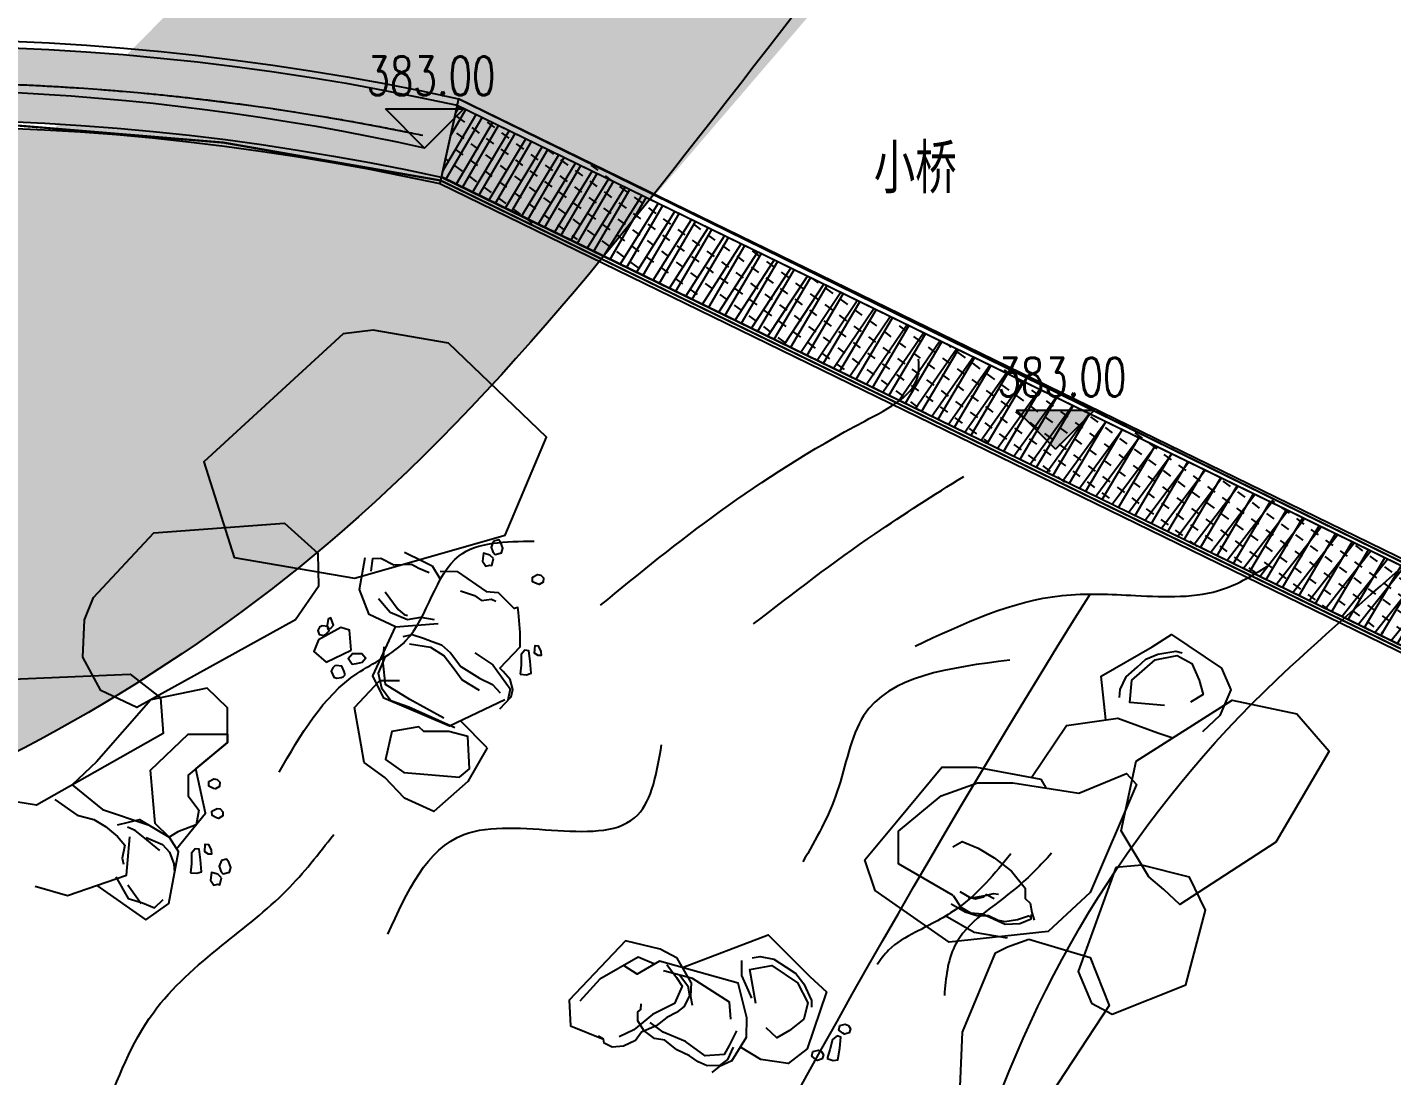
# Model space of a CAD drawing. Header units: millimetres. Extents: x -2430464 to 225692, y -180 to 1805330.
# Drawn here: x 554 to 31981, y 1281377 to 1305526 of the extents above; entities that cross this region are included whole.
import ezdxf

# ---------------------------------------------------------------- set-up
doc = ezdxf.new("R2010")
doc.units = ezdxf.units.MM
doc.header["$LTSCALE"] = 1000
doc.linetypes.add('CENTERX2', pattern=[4, 2.5, -0.5, 0.5, -0.5])
doc.layers.get('0').update_dxf_attribs({"linetype": 'CONTINUOUS'})
doc.layers.get('DEFPOINTS').update_dxf_attribs({"linetype": 'CONTINUOUS'})
for name, color, linetype in [('0-ROAD-中心线', 1, 'CENTERX2'), ('03LS-上木标注', 50, 'CONTINUOUS'), ('04-细线16水体', 154, 'CONTINUOUS'), ('DIM_ELEV', 3, 'CONTINUOUS'), ('LP-001-道路边线', 4, 'CONTINUOUS'), ('LP-002-文字说明', 254, 'CONTINUOUS'), ('LP-003设计水位线', 172, 'CONTINUOUS'), ('LP-006铺装分隔线', 35, 'CONTINUOUS'), ('LP-008景观石', 37, 'CONTINUOUS'), ('LP-014绿化填充', 88, 'CONTINUOUS'), ('LP-10铺装填充', 251, 'CONTINUOUS'), ('LP-E-水景边线', 152, 'CONTINUOUS'), ('PUB_TEXT', 7, 'CONTINUOUS'), ('ROAD', 2, 'CONTINUOUS')]:
    doc.layers.add(name, color=color, linetype=linetype)
doc.styles.add('_TCH_DIM', font='SIMPLEX.shx', dxfattribs={"width": 0.7, "bigfont": 'GBCBIG.shx'})
doc.styles.get("Standard").update_dxf_attribs({"font": 'tssdeng.shx', "width": 0.7, "bigfont": 'hztxt.shx'})
doc.styles.add('STYLE1', font='', dxfattribs={"width": 0.7})
doc.styles.add('TG_LINETYPE', font='SIMPLEX', dxfattribs={"width": 0.8, "height": 3, "bigfont": 'HZTXT'})
doc.styles.get('STYLE1').set_extended_font_data('SimSun')
doc.linetypes.add('TG_TYLG', pattern='A,2,-1.3,["TYLG",TG_LINETYPE,S=0.1,R=0,X=-1.2,Y=-0.15],0', length=3.3)
doc.dimstyles.get("Standard").update_dxf_attribs({"dimscale": 100, "dimtxt": 3.5, "dimasz": 1, "dimexe": 2.5, "dimexo": 3, "dimgap": 1.5, "dimtad": 1, "dimdec": 0, "dimzin": 0, "dimdsep": 46, "dimtxsty": 'Standard', "dimblk": 'ARCHTICK', "dimcen": 0.09, "dimadec": 0, "dimazin": 0, "dimtfac": 1, "dimtdec": 0, "dimtix": 1, "dimtmove": 2, "dimatfit": 3, "dimldrblk": 'ARCHTICK', "dimfxl": 0, "dimtolj": 1, "dimtzin": 0, "dimarcsym": 0})

# ---------------------------------------------------------------- blocks, each defined once
blk = doc.blocks.new('_ARCHTICK')
at = {"color": 0, "linetype": 'ByBlock', "const_width": 0.4}
blk.add_lwpolyline([(-0.5, -0.5), (0.5, 0.5)], dxfattribs=at)
blk = doc.blocks.new('*D376')
at = {"layer": '03LS-上木标注', "color": 0, "lineweight": -2, "transparency": 16777216}
for p, q in [((18930.66200637701, 1171338.470385754), (117465.1400003501, 1558616.669797622)), ((117403.4968705392, 1558374.3887118), (128068.9865864022, 1555660.78783445)), ((29596.15172224003, 1168624.869508404), (128130.6297162131, 1555903.068920272))]:
    blk.add_line(p, q, dxfattribs=at)
at = {"layer": 'DEFPOINTS', "color": 0, "transparency": 16777216}
for p in [(128068.9865864022, 1555660.78783445), (18856.69025060389, 1171047.733082768, -399665.2262947477), (29522.17996646691, 1168334.132205417, -399665.2262947477)]:
    blk.add_point(p, dxfattribs=at)
at = {"layer": '03LS-上木标注', "color": 0, "lineweight": -2, "transparency": 16777216, "xscale": 100, "yscale": 100, "zscale": 100}
for p, rotation in [((117403.4968705392, 1558374.3887118), 165.7252162124529), ((128068.9865864022, 1555660.78783445), 345.7252162124529)]:
    blk.add_blockref('_ARCHTICK', p, dxfattribs=dict(at, rotation=rotation))
at = {"layer": '03LS-上木标注', "color": 0, "transparency": 16777216, "insert": (122816.3777972249, 1557332.553684694), "char_height": 350, "attachment_point": 5, "rotation": 345.7252162124529}
blk.add_mtext('\\A1;11005', dxfattribs=at)

msp = doc.modelspace()

# ---------------------------------------------------------------- hatches: boundary and pattern name
at = {"layer": 'DIM_ELEV'}
for points in [[(9706.223992556334, 1302744.614153786), (8806.223992556334, 1303644.614153786), (10606.22399255633, 1303644.614153786)], [(24237.22820422053, 1295807.67509119), (23337.22820422053, 1296707.67509119), (25137.22820422053, 1296707.67509119)]]:
    msp.add_hatch(color=256, dxfattribs=at).paths.add_polyline_path(points)
at = {"layer": 'LP-014绿化填充'}
h = msp.add_hatch(dxfattribs=at)
h.set_pattern_fill('CROSS', color=256, scale=300)
h.set_pattern_definition([(0, (-431392709.98357, -3169114513.621448), (476.25, 476.25), [238.125, -714.375]), (90, (-431392590.92107, -3169114632.683948), (-476.25, 476.25), [238.125, -714.375])])
edge = h.paths.add_edge_path()
edge.add_spline(control_points=[(-67588.00013777614, 1273228.767648621), (-64603.12937483191, 1268621.899836941), (-49412.06708493829, 1274838.265782757), (-41399.5019249022, 1276875.13965313), (-35187.75771948695, 1286634.377239151), (-24953.17247691751, 1286129.045839233), (-11303.9849768579, 1283128.404089851), (12381.140483886, 1292578.367556019), (25406.25852158666, 1322288.469054623), (60932.64478132129, 1324386.339863701), (64029.42719909549, 1352872.345312519), (88946.0480826199, 1359857.920356197), (106077.1548068821, 1377566.763267441), (116588.200994283, 1397706.698831482), (119357.415586561, 1412100.85415308), (118050.1938748658, 1418997.159043713), (117622.4396097362, 1421253.795239372)], knot_values=[0, 0, 0, 0, 1461.608760629228, 12567.25349089102, 24162.44586460281, 31944.65828745835, 40981.23680247532, 67066.73875934456, 99297.32680081317, 131462.0272839771, 151854.1354866179, 170324.0419808526, 202082.8766939532, 223870.9511597634, 237975.683084435, 244835.9247705665, 244835.9247705665, 244835.9247705665, 244835.9247705665], degree=3, periodic=0)
edge.add_arc((-2107.991869002581, 1246723.481314583), 56526.2807689651, 73.1341209586279, 78.19365156510638)
edge.add_arc((-2104.784615188837, 1246598.822995109), 56647.6529312183, 78.222624362827, 134.0927475518611)
edge.add_line((-41521.46161207557, 1287283.981924934), (-67588.00013765693, 1273228.767648621))
edge.add_spline(control_points=[(-67588.00013777614, 1273228.767648621), (-64603.12937483191, 1268621.899836941), (-49412.06708493829, 1274838.265782757), (-41399.5019249022, 1276875.13965313), (-35187.75771948695, 1286634.377239151), (-24953.17247691751, 1286129.045839233), (-11303.9849768579, 1283128.404089851), (12381.140483886, 1292578.367556019), (25406.25852158666, 1322288.469054623), (60932.64478132129, 1324386.339863701), (64029.42719909549, 1352872.345312519), (88946.0480826199, 1359857.920356197), (106077.1548068821, 1377566.763267441), (116588.200994283, 1397706.698831482), (119357.415586561, 1412100.85415308), (118050.1938748658, 1418997.159043713), (117622.4396097362, 1421253.795239372)], knot_values=[0, 0, 0, 0, 1461.608760629228, 12567.25349089102, 24162.44586460281, 31944.65828745835, 40981.23680247532, 67066.73875934456, 99297.32680081317, 131462.0272839771, 151854.1354866179, 170324.0419808526, 202082.8766939532, 223870.9511597634, 237975.683084435, 244835.9247705665, 244835.9247705665, 244835.9247705665, 244835.9247705665], degree=3, periodic=0)
edge.add_line((-16944.12864783406, 1284826.32528202), (-17681.61224636436, 1286422.805196209))
edge.add_line((-17681.61224636436, 1286422.805196209), (-16498.10442993045, 1288043.243127747))
edge.add_line((-16498.10442993045, 1288043.243127747), (-14613.24360921979, 1288700.179284496))
edge.add_line((-14613.24360921979, 1288700.179284496), (-10843.5100248754, 1289050.540646477))
edge.add_line((-10843.5100248754, 1289050.540646477), (-10000.35846850276, 1288243.224062366))
edge.add_line((-10000.35846850276, 1288243.224062366), (-9233.139260083437, 1288463.126655025))
edge.add_line((-9233.139260083437, 1288463.126655025), (-6907.41463509202, 1288474.150138779))
edge.add_line((-6907.41463509202, 1288474.150138779), (-6308.853825062513, 1287831.662386341))
edge.add_line((-6308.853825062513, 1287831.662386341), (-6154.098822444677, 1287941.210475845))
edge.add_line((-6154.098822444677, 1287941.210475845), (-4554.126902848482, 1288784.280127926))
edge.add_line((-4554.126902848482, 1288784.280127926), (-2954.172472566366, 1289947.134272022))
edge.add_line((-2954.172472566366, 1289947.134272022), (-2908.178709775209, 1289912.662208004))
edge.add_line((-2908.178709775209, 1289912.662208004), (-2565.34503147006, 1290337.970982475))
edge.add_line((-2565.34503147006, 1290337.970982475), (-1391.726811021566, 1290686.663266106))
edge.add_line((-1391.726811021566, 1290686.663266106), (-154.657478004694, 1290496.470369263))
edge.add_line((-154.657478004694, 1290496.470369263), (2067.495276719332, 1290588.042161865))
edge.add_line((2067.495276719332, 1290588.042161865), (1836.596392005682, 1291016.587275429))
edge.add_line((1836.596392005682, 1291016.587275429), (1875.912296384573, 1291881.075118465))
edge.add_line((1875.912296384573, 1291881.075118465), (2080.659312337637, 1292389.707403107))
edge.add_line((2080.659312337637, 1292389.707403107), (3468.381314247847, 1293885.120544834))
edge.add_line((3468.381314247847, 1293885.120544834), (5099.823255568743, 1294002.333547993))
edge.add_line((5099.823255568743, 1294002.333547993), (4623.05184468627, 1295520.698842449))
edge.add_line((4623.05184468627, 1295520.698842449), (7831.043782800436, 1298466.001607819))
edge.add_line((7831.043782800436, 1298466.001607819), (8524.657851308584, 1298552.629644318))
edge.add_line((8524.657851308584, 1298552.629644318), (10258.70496538281, 1298249.436105175))
edge.add_line((10258.70496538281, 1298249.436105175), (11257.76341721416, 1297289.643696709))
at = {"layer": 'LP-10铺装填充'}
h = msp.add_hatch(dxfattribs=at)
h.set_pattern_fill('-600X200', color=256, scale=2500, pattern_type=2)
h.set_pattern_definition([(210.7031794559915, (94644.19562783837, 1222099.198271198), (1276.47658006669, -2149.559848094778), [208.333325, -208.33325]), (210.7031794559915, (94982.88518837094, 1221936.876329346), (1276.47658006669, -2149.559848094778), [208.333325, -208.33325]), (210.7031794559915, (94963.31476709247, 1221561.808305187), (1276.47658006669, -2149.559848094778), [208.333325, -208.33325]), (210.7031794559915, (95302.00432756543, 1221399.486363335), (1276.47658006669, -2149.559848094778), [208.333325, -208.33325]), (210.7031794559915, (95282.43390628695, 1221024.418339176), (1276.47658006669, -2149.559848094778), [208.333325, -208.33325]), (210.7031794559915, (95621.12347653508, 1220862.096420212), (1276.47658006669, -2149.559848094778), [208.333325, -208.33325]), (210.7031794559915, (95601.553055197, 1220487.028396053), (1276.47658006669, -2149.559848094778), [208.333325, -208.33325]), (210.7031794559915, (95940.24261572957, 1220324.706454201), (1276.47658006669, -2149.559848094778), [208.333325, -208.33325]), (120.7031794559915, (95940.24261572957, 1220324.706454201), (-358.2599818476626, -212.7461009327034), []), (120.7031794559915, (95761.11263152957, 1220218.333396835), (-358.2599818476626, -212.7461009327034), [])])
edge = h.paths.add_edge_path()
edge.add_line((10124.38084849715, 1302059.6942486), (10439.39835968614, 1303735.349858684))
edge.add_arc((24925.60262027383, 1215967.217773361), 99324.57716753814, 131.3142506660975, 133.1419088232065, ccw=False)
edge.add_arc((-2107.991865664721, 1246723.48130743), 58376.28077553461, 77.588000340365, 131.3142506648132, ccw=False)
edge.add_arc((-2115.595168381929, 1246671.745417995), 56724.26190255526, 77.53869250456184, 134.0951235464403)
edge.add_line((-41587.2677821815, 1287410.289199753), (-55930.97299298644, 1279675.757178707))
edge.add_line((-55930.9729937017, 1279675.757178707), (-61534.53731992841, 1276349.711302204))
edge.add_line((-61534.53731992841, 1276349.711302204), (-65409.76010742784, 1274592.853767795))
edge.add_line((-65409.76010742784, 1274592.853767795), (-68275.91543206573, 1273027.827123566))
edge.add_line((-68275.91543206573, 1273027.827123566), (-110198.3502514064, 1250675.274704857))
edge.add_line((-110198.3502514064, 1250675.274704857), (-110198.3502505124, 1250675.274706287))
edge.add_line((-110198.3502505124, 1250675.274706287), (-111367.0151074827, 1251978.706924362))
edge.add_line((-111367.0151074827, 1251978.706924362), (-111367.0151083767, 1251978.706922932))
edge.add_line((-111367.0151083767, 1251978.706922932), (-43025.3047939837, 1288417.708348198))
h = msp.add_hatch(dxfattribs=at)
h.set_pattern_fill('-600X200', color=256, scale=2500, pattern_type=2)
h.set_pattern_definition([(143.48978947, (-431392709.98357, -3168734513.621448), (-1487.415076299764, -2009.377115127015), [208.333325, -208.33325]), (143.48978947, (-431392728.4623699, -3168734888.744848), (-1487.415076299764, -2009.377115127015), [208.333325, -208.33325]), (143.48978947, (-431393081.837345, -3168735015.965723), (-1487.415076299764, -2009.377115127015), [208.333325, -208.33325]), (143.48978947, (-431393100.3161449, -3168735391.089123), (-1487.415076299764, -2009.377115127015), [208.333325, -208.33325]), (143.48978947, (-431393453.6911199, -3168735518.309998), (-1487.415076299764, -2009.377115127015), [208.333325, -208.33325]), (143.48978947, (-431393472.1698949, -3168735893.433398), (-1487.415076299764, -2009.377115127015), [208.333325, -208.33325]), (143.48978947, (-431393825.5448699, -3168736020.654273), (-1487.415076299764, -2009.377115127015), [208.333325, -208.33325]), (143.48978947, (-431393844.02367, -3168736395.777673), (-1487.415076299764, -2009.377115127015), [208.333325, -208.33325]), (53.48978947000001, (-431393844.02367, -3168736395.777673), (-334.8961925524262, 247.9025176746778), []), (53.48978947000001, (-431394011.4717699, -3168736271.826423), (-334.8961925524262, 247.9025176746778), [])])
h.paths.add_polyline_path([(10094.33397558331, 1302086.884939117), (33995.61474904418, 1290412.500426693), (35075.79516932368, 1291719.628094597), (10455.88913998008, 1303727.306936188)])

# ---------------------------------------------------------------- linework, layer by layer
at = {"layer": '0-ROAD-中心线', "elevation": -399665.2262947477}
msp.add_lwpolyline([(-42508.31253424287, 1287730.087248726, -0.008309929679432409), (-40086.1810374558, 1289931.46815197, -0.2360242013563377), (9662.144629150629, 1303032.777758045, -0.2360242013563377)], format="xyb", dxfattribs=at)
at = {"layer": '03LS-上木标注'}
msp.add_arc((-2582.068264693022, 1247258.195269031), 56830.84380205858, 77.51255402259677, 118.1752783074293, dxfattribs=at)
at = {"layer": '04-细线16水体'}
for points in [[(13755.28804668784, 1292213.448963566), (19841.79546716809, 1296455.970685882), (21081.65547427535, 1297582.305335445), (21081.65547427535, 1297882.655785484)], [(17283.41850438714, 1291782.432562752), (20081.33552959561, 1293860.483042164), (22123.03482916951, 1295182.869234486)], [(6355.791931003332, 1288369.250845356), (8153.898899644613, 1290643.727034492), (9269.185192912817, 1291394.304994984), (10498.28387746215, 1293350.36550848), (12228.11951300502, 1293691.535182877)], [(21006.51407000422, 1291274.828960819), (24387.90409955382, 1292438.708877964), (26078.61253246665, 1292438.708877964), (28107.45728465915, 1292588.889949245), (29121.86624267697, 1293114.51200573)], [(23181.69670709968, 1290951.221725387), (19816.64993295074, 1289666.614654465), (19211.70795592666, 1287928.61135046), (18417.70483842492, 1286303.957104607)], [(8859.261996239424, 1284634.192412777), (10611.85474279523, 1286931.42260067), (14617.80402317643, 1287386.315499706), (15164.05519619584, 1289001.206338806)]]:
    msp.add_spline(points, degree=3, dxfattribs=at)
for points, knots in [([(2320.369519680738, 1280469.67543642), (2634.023082941771, 1281301.323582096), (3212.377540200949, 1282834.822540684), (4963.979487746954, 1284342.091122074), (6517.364976614714, 1285525.864868565), (7267.538746803999, 1286489.192814274), (7614.853774636984, 1286935.193841381)], [0, 0, 0, 0, 858.2034516349005, 1582.465018114141, 2223.764566053497, 2776.645630669254, 2776.645630669254, 2776.645630669254, 2776.645630669254]), ([(23211.45873042941, 1286485.490401668), (22836.26063272357, 1286031.524144573), (22216.23343381286, 1285281.329972668), (21127.63016018271, 1284750.456036014), (20439.18768379092, 1284371.931095524), (20209.52245649695, 1284051.816491527), (20125.89456710219, 1283935.253313465)], [0, 0, 0, 0, 980.7446649869805, 1620.712821419076, 2041.206698971814, 2282.001388701624, 2282.001388701624, 2282.001388701624, 2282.001388701624]), ([(24148.39311227202, 1286502.17609827), (23893.0031259954, 1286228.117337627), (23196.80530294776, 1285481.028089924), (21810.48937353492, 1284711.861389561), (21713.12350293994, 1283628.683960361), (21676.86140784621, 1283225.274811191)], [0, 0, 0, 0, 640.7248025273927, 1746.627655090205, 2402.926782165387, 2402.926782165387, 2402.926782165387, 2402.926782165387])]:
    msp.add_open_spline(points, degree=3, knots=knots, dxfattribs=at)
at = {"layer": 'DIM_ELEV'}
for p, q in [((9706.223992556334, 1302744.614153786), (8806.223992556334, 1303644.614153786)), ((8806.223992556334, 1303644.614153786), (10606.22399255633, 1303644.614153786)), ((9706.223992556334, 1302744.614153786), (10606.22399255633, 1303644.614153786)), ((24237.22820422053, 1295807.67509119), (23337.22820422053, 1296707.67509119)), ((23337.22820422053, 1296707.67509119), (25137.22820422053, 1296707.67509119)), ((24237.22820422053, 1295807.67509119), (25137.22820422053, 1296707.67509119))]:
    msp.add_line(p, q, dxfattribs=at)
at = {"layer": 'LP-001-道路边线', "color": 4, "linetype": 'Continuous'}
for p, q in [((35174.09137710929, 1291838.576454563, -399665.2262947477), (10489.10199466348, 1303877.997903271)), ((10058.62628862262, 1301924.874598904), (33900.06258997321, 1290296.872640533, -399665.2262947477))]:
    msp.add_line(p, q, dxfattribs=at)
at = {"layer": 'LP-001-道路边线', "color": 4, "linetype": 'Continuous', "elevation": -399665.2262947477, "flags": 128}
for points in [[(-43095.87580052018, 1288550.066823406, -0.007974832165171971), (-40746.36954018474, 1290682.568106098, -0.2388965551415803), (10489.10199466348, 1303877.997903271, -0.2360242013557602)], [(-41521.46161195636, 1287283.981924934, -0.007248876381208427), (-39425.99253472686, 1289180.368198318, -0.2388965587590652), (10058.62628862262, 1301924.874598904)]]:
    msp.add_lwpolyline(points, format="xyb", dxfattribs=at)
at = {"layer": 'LP-003设计水位线', "elevation": -399665.2262947477}
for points in [[(3829.159181326628, 1191406.852322979, -0.02401152395363129), (5715.680326789618, 1200807.2645611, -0.02156010205968216), (8555.262650042772, 1210351.388631744, -0.03248600726084115), (11629.49697384238, 1217678.87162487, -0.02061782408190757), (16905.38126280904, 1227258.22935049, 0.03243862329135357), (22325.81929764152, 1237675.044757767, 0.05077483046840437), (25112.75848165154, 1246272.187778397, 0.0850604659924123), (25588.0531052053, 1257500.058926029, 0.04819121764141157), (23564.38728347421, 1266394.420761509, -0.03066320336881902), (23197.59690639377, 1267780.388405723, 0.01049271648528014), (22452.5362854898, 1271137.549601955, -0.06469250502385152), (22038.05957350135, 1274884.410004063, -0.04595220681864284), (22601.06720647216, 1279941.538146419, -0.127215482480208), (29645.13835957646, 1290793.624159737, -0.01648265545143105), (36414.23076447845, 1296600.343462868, -0.05121751023580946)], [(-11896.94522759318, 1136417.860350056, 0.1245090013684261), (-12608.85119363666, 1147773.786792679, -0.01309216471575338), (-14856.41379240155, 1155924.789567871, -0.02570050870882328), (-16706.92999145389, 1165470.559820576, -0.04900387943649387), (-17352.65308174491, 1180776.417290134, -0.02357281351820236), (-15946.14207783341, 1194396.410837097, -0.02401152395350323), (-13681.87464621663, 1205679.10826437, -0.02156010205933745), (-10350.66123327613, 1216875.654270096, -0.03248600726074027), (-6272.035797983408, 1226597.118337078, 0.04578912876303053), (4662.513941675425, 1251592.636604233, -0.04813861566603433), (25032.39933261275, 1292472.214693947, 0.02723946018820345)]]:
    msp.add_lwpolyline(points, format="xyb", dxfattribs=at)
at = {"layer": 'LP-003设计水位线', "color": 172}
msp.add_spline([(117622.4396097362, 1421253.795239372, -399665.2262947477), (118620.3277350366, 1414466.517782135, -399665.2262947477), (116583.7114051282, 1400509.596323891, -399665.2262947477), (106894.853494972, 1380994.314585609, -399665.2262947477), (83476.73990854621, 1359541.679819984, -399665.2262947477), (67422.02872690558, 1350410.212534828, -399665.2262947477), (58475.66483530402, 1332085.348277016, -399665.2262947477), (29852.80625376105, 1317412.246226234, -399665.2262947477), (7796.606241554022, 1293910.441050453, -399665.2262947477), (-16649.82503286004, 1284809.594370766, -399665.2262947477), (-25556.4588829577, 1285963.554819984, -398665.2262947477), (-33325.46443715692, 1285510.362925453, -398665.2262947477), (-42256.38094106317, 1278115.282359047, -398665.2262947477), (-52487.75002065301, 1273796.204722328, -398665.2262947477), (-66116.25075307488, 1268043.060191078, -398665.2262947477), (-110633.4320885241, 1234741.43885891, -399665.2262947477)], degree=3, dxfattribs=at)
at = {"layer": 'LP-006铺装分隔线', "color": 35, "linetype": 'Continuous'}
for p, q in [((10489.10199466348, 1303877.997903271), (10058.62628862262, 1301924.874598904)), ((35108.33681824803, 1291703.75680439, -399665.2262947477), (10423.34743580222, 1303743.178253097)), ((10124.38084849715, 1302059.6942486), (33965.81714984775, 1290431.69229023, -399665.2262947477))]:
    msp.add_line(p, q, dxfattribs=at)
at = {"layer": 'LP-006铺装分隔线', "color": 35, "linetype": 'Continuous', "elevation": -399665.2262947477, "flags": 128}
for points in [[(-42971.24045869708, 1288461.288768692, -0.009889363719888165), (-40647.34126475453, 1290569.903112812, -0.238896555359428), (10456.81631723046, 1303731.51365797, -0.2360242013558631)], [(-41595.93617269397, 1287419.600125713, -0.007151661904023327), (-39525.02081009746, 1289293.033191128, -0.2388965585301341), (10090.91196605563, 1302071.358844204)]]:
    msp.add_lwpolyline(points, format="xyb", dxfattribs=at)
at = {"layer": 'LP-006铺装分隔线'}
msp.add_arc((-2107.991869240999, 1246723.481320782), 57526.28076311721, 78.5507281389568, 118.3400364231025, dxfattribs=at)
at = {"layer": 'LP-008景观石', "color": 37, "linetype": 'Continuous', "elevation": -399665.2262947477, "flags": 128}
for points in [[(7831.043782800436, 1298466.001607819), (4623.05184468627, 1295520.698842449), (5316.677855998278, 1293311.720621509), (8091.146072775126, 1292835.275597973), (11559.25224372745, 1293831.479663296), (12512.96860221028, 1296083.771902485), (10258.70496538281, 1298249.436105175), (8524.657851308584, 1298552.629644318)], [(2080.659312337637, 1292389.707403107), (3468.381314247847, 1293885.120544834), (6476.415269881487, 1294101.236536426), (7243.16285058856, 1293413.578103466), (7262.820802778006, 1292647.330590649), (6731.986137241125, 1291881.075118465), (3075.187292486429, 1289857.386401577), (2249.44836601615, 1290250.339762611), (1836.596392005682, 1291016.587275429), (1875.912296384573, 1291881.075118465)], [(-154.657478004694, 1290496.470369263), (2922.126842290163, 1290623.26032774), (3619.94916549325, 1290084.383106155), (3683.382788687944, 1289260.216539307), (765.1912710368633, 1287611.87544672), (-3580.370449274778, 1288309.252055092), (-3485.211269766092, 1289196.813600941), (-2565.34503147006, 1290337.970982475), (-1391.726811021566, 1290686.663266106)], [(26384.35921815038, 1285954.76282732), (25753.25850304961, 1287015.452758236), (26097.48253723979, 1288620.822163505), (28306.30880609155, 1290025.524372501), (29797.98709598184, 1289710.181110783), (30543.81749626994, 1288850.16633503), (29310.3334659636, 1286757.447529716), (27101.50719711185, 1285324.076304359), (26728.58325234056, 1285668.088581963)], [(25630.51872703433, 1286173.815761013), (24756.05466291308, 1283777.668607635), (25066.34949138761, 1283044.730320854), (25545.88809487224, 1282791.015098019), (27238.39580175281, 1283467.578414364), (27689.72419449687, 1285187.170210285), (27323.00894454122, 1285948.299961967), (26222.89817330241, 1286230.198690338)], [(23626.24709203839, 1284522.290990753), (25032.82253918052, 1284100.596980972), (25472.36315634847, 1282993.640255375), (23802.06683674455, 1280445.886377258), (22043.85190013051, 1281131.141133232), (22096.59957250953, 1282378.66518156), (22852.62622377276, 1284206.0244631), (23133.94131323695, 1284346.583826942)]]:
    msp.add_lwpolyline(points, close=True, dxfattribs=at)
at = {"layer": 'LP-008景观石'}
for points in [[(11291.26766487956, 1293690.289363785), (11236.71940985322, 1293554.341139717), (11278.44922247529, 1293441.189581318), (11334.68516454101, 1293378.82920639), (11475.45872911811, 1293419.158349438), (11508.82418492436, 1293528.445576591), (11459.59393838048, 1293649.911971016), (11411.67230144143, 1293719.773369713)], [(11294.66794034839, 1293286.817603035), (11211.77150818706, 1293370.380658073), (11063.18664774299, 1293409.750758572), (11042.16790387034, 1293232.402753277), (11115.53067162633, 1293117.606228275), (11207.87412461638, 1293140.609656734), (11254.90304085612, 1293130.260722084)], [(12190.99486079812, 1292861.076707764), (12307.99449709058, 1292919.342868729), (12381.95422902703, 1292908.358323975), (12443.13980689645, 1292845.201938553), (12438.96243211627, 1292747.484824104), (12341.31630787253, 1292690.800623341), (12296.38454601169, 1292704.164133472), (12194.66863819957, 1292756.69685976)], [(8014.048714131117, 1291176.682509346), (7972.980332583189, 1291639.758430881), (7775.157308250666, 1291698.627279205), (7261.888319522142, 1291420.8227462), (7157.380723267794, 1291151.355441494), (7437.728845268488, 1290905.458171768)], [(7478.331189125776, 1291721.092531128), (7349.148483484983, 1291740.984459801), (7282.040848702192, 1291708.0107197), (7242.980314940214, 1291629.228242798), (7276.700615614653, 1291537.418515129), (7386.96650865674, 1291513.143072529), (7425.699277848005, 1291539.547981186), (7506.600683242083, 1291620.546595974)], [(7459.729277163744, 1291750.671686096), (7478.590990453959, 1291661.686014576), (7548.241113334894, 1291683.659844799), (7609.494501084089, 1291756.577691955), (7546.620364516973, 1291922.018890304), (7482.387713938951, 1291892.566523952)], [(11906.51102659106, 1290623.40513937), (12053.44118586183, 1290613.05969183), (12156.49898687005, 1290649.251778049), (12134.36510142684, 1290922.114599152), (12106.06220760942, 1291166.708583755), (12012.75905641913, 1291179.441640778), (11930.74183449149, 1291077.595716877), (11926.55984702706, 1290830.878600044)], [(12383.41936084628, 1291148.609645767), (12392.53611573577, 1291058.104956551), (12319.50244382024, 1291057.837626381), (12238.96185657382, 1291108.653014584), (12248.49950358272, 1291285.38156311), (12318.64888861775, 1291276.876303596)], [(7878.389254301786, 1290612.075070782), (7855.098527818918, 1290684.535894794), (7796.953177958727, 1290809.156756325), (7672.300274401903, 1290826.459374351), (7640.431116014719, 1290817.739266796), (7594.121140450239, 1290774.216862602), (7556.551414221525, 1290698.810821457), (7611.819046407938, 1290559.692204876), (7681.419815033674, 1290530.75240509), (7782.836130529642, 1290548.222541256), (7832.078688889742, 1290568.55227272)], [(7878.389254301786, 1290612.075070782), (7855.098527818918, 1290684.535894794), (7796.953177958727, 1290809.156756325), (7672.300274401903, 1290826.459374351), (7640.431116014719, 1290817.739266796), (7594.121140450239, 1290774.216862602), (7556.551414221525, 1290698.810821457), (7611.819046407938, 1290559.692204876), (7681.419815033674, 1290530.75240509), (7782.836130529642, 1290548.222541256), (7832.078688889742, 1290568.55227272)], [(7878.389253646135, 1290612.075070782), (7855.098524957895, 1290684.535896225), (7796.953172773123, 1290809.156753941), (7672.300272315741, 1290826.459378643), (7640.431117504835, 1290817.739270134), (7594.121138960123, 1290774.216866894), (7556.551410108805, 1290698.810816212), (7611.819043666124, 1290559.692204876), (7681.419815033674, 1290530.75240509), (7782.836129039526, 1290548.222543163), (7832.078686565161, 1290568.552273674)], [(7878.389253646135, 1290612.075070782), (7855.098524957895, 1290684.535896225), (7796.953172773123, 1290809.156753941), (7672.300272315741, 1290826.459378643), (7640.431117504835, 1290817.739270134), (7594.121138960123, 1290774.216866894), (7556.551410108805, 1290698.810816212), (7611.819043666124, 1290559.692204876), (7681.419815033674, 1290530.75240509), (7782.836129039526, 1290548.222543163), (7832.078686565161, 1290568.552273674)], [(4735.920942157507, 1288153.384200497), (4852.920578449965, 1288211.650361462), (4926.880310386419, 1288200.665816708), (4988.065888255835, 1288137.509431286), (4983.888513475657, 1288039.792316837), (4886.24238923192, 1287983.108116074), (4841.310627371073, 1287996.471626205), (4739.594719558954, 1288049.004352493)], [(4808.78126809001, 1287473.93294899), (4925.780904382467, 1287532.199109955), (4999.740636318922, 1287521.214565201), (5060.926214188337, 1287458.058179779), (5056.748839408159, 1287360.34106533), (4959.102715164423, 1287303.656864567), (4914.170953303576, 1287317.020374699), (4812.455045491457, 1287369.553100986)], [(4313.311105161905, 1286048.986055775), (4460.241264432669, 1286038.640608234), (4563.299065440893, 1286074.832694454), (4541.165179997683, 1286347.695515556), (4512.862286180258, 1286592.28950016), (4419.559134989977, 1286605.022557182), (4337.541913062334, 1286503.176633282), (4333.359925597906, 1286256.459516449)], [(4790.219439417124, 1286574.190562172), (4799.336194306612, 1286483.685872955), (4726.302522391081, 1286483.418542786), (4645.761935144663, 1286534.233930988), (4655.299582153559, 1286710.962479515), (4725.448967188597, 1286702.457220001)], [(5026.084719508886, 1286337.567232056), (4971.536464482546, 1286201.619007988), (5013.266277104616, 1286088.467449589), (5069.502219170332, 1286026.107074661), (5210.275783747435, 1286066.436217709), (5243.64123955369, 1286175.723444862), (5194.410993009806, 1286297.189839287), (5146.489356070757, 1286367.051237984)], [(5029.484994977713, 1285934.095471306), (4946.588562816381, 1286017.658526344), (4798.003702372313, 1286057.028626842), (4776.98495849967, 1285879.680621548), (4850.347726255655, 1285764.884096546), (4942.69117924571, 1285787.887525005), (4989.720095485449, 1285777.538590355)], [(19267.55701336265, 1282532.721980972), (19395.93993577361, 1282563.152551575), (19466.12457951903, 1282535.384315414), (19511.77948459983, 1282459.260127945), (19485.25081023574, 1282364.159957809), (19376.2558067739, 1282330.843681259), (19335.15198335052, 1282354.289689941), (19247.21787723899, 1282429.271194382)], [(18975.61150464416, 1281773.093788071), (19117.67359361053, 1281729.209398193), (19227.28747805953, 1281741.14038269), (19268.13984689116, 1282014.450553818), (19296.44076141715, 1282261.386888428), (19207.64251050353, 1282295.312784119), (19103.64727935195, 1282214.014257355), (19042.92588219047, 1281972.444829864)], [(18648.56013187766, 1281931.988239212), (18776.94316324592, 1281962.418659134), (18847.12780699134, 1281934.650424881), (18892.78271231055, 1281858.526239319), (18866.25403794646, 1281763.426067276), (18757.25892361999, 1281730.109939499), (18716.15521225333, 1281753.555799408), (18628.22110328078, 1281828.537305756)]]:
    msp.add_lwpolyline(points, close=True, dxfattribs=at)
at = {"layer": 'LP-008景观石', "color": 37, "linetype": 'Continuous', "flags": 128}
for points in [[(9035.59064283967, 1291715.284197254), (8429.648856133223, 1291996.789614124), (8206.169028490782, 1292573.811065597), (8334.976163297892, 1293315.78464119)], [(11556.89685091376, 1290035.133944435), (10275.67272129655, 1289430.538692875), (8766.660021573305, 1290071.291177673), (8513.168275684118, 1290590.767493648), (9035.59064283967, 1291715.284197254), (10016.33746281266, 1291794.666345997)], [(25395.95092913508, 1289575.288972778), (25292.63046321273, 1290581.620512886), (26465.32742604613, 1291259.044537945), (26908.35654935241, 1291540.198172016), (28059.98417004943, 1290767.566661758), (28276.06176671386, 1290261.738653583), (28022.54595002532, 1289673.836490555), (27621.83930882812, 1289298.186993523)], [(8801.208405166864, 1291033.616847916), (8633.88329461217, 1290649.895481033), (8714.662539094687, 1290313.007385178), (8927.007554739714, 1290019.846498413), (9342.689441770315, 1289870.860948009), (10402.6039865315, 1289398.40339653)], [(11149.38728126884, 1288931.358676834), (10701.11340335011, 1288156.511539383), (9916.528390914202, 1287465.042466087), (9239.128631144762, 1287767.497602386), (8792.332473963499, 1288242.782575054), (8316.68738475442, 1288588.442246838), (8244.632145315409, 1288991.723557396), (8089.658367484808, 1289859.086274071), (8674.272916823626, 1290481.451433105), (9123.813411802053, 1290481.451433105)], [(3994.923770934343, 1286601.419844551), (4657.220486909151, 1287423.697070045), (4436.599956601858, 1288443.335808678), (5167.403785854578, 1289049.61412756), (5167.403785854578, 1289848.798652573), (4698.575095444918, 1290303.504468841), (3401.549217194319, 1290037.996539516), (2147.658600658178, 1288608.694007797), (1585.950299173594, 1288075.481356544), (2285.543077558279, 1287506.364476604), (3340.847750991583, 1287155.676559849)], [(11149.38728126884, 1288931.358676834), (10530.29802587628, 1289550.693509502)], [(23686.94273588061, 1288249.524443073), (24488.75459858775, 1289443.424348755), (25671.34612116218, 1289615.318768425), (26595.93426480889, 1289271.541621609), (26943.35357472301, 1289158.753521843)], [(3498.969412058592, 1287189.45715992), (3388.645728856325, 1288415.787801666), (4257.334034949541, 1289242.520333691), (5167.403785854578, 1289242.520333691), (5167.403785854578, 1289049.61412756), (4261.310341089964, 1288297.914713306), (4261.310341089964, 1287823.28348629), (4505.542195051908, 1287492.590473099), (4442.517271608114, 1287157.131405754), (4022.919689744711, 1286996.550953789), (3820.747049123049, 1286868.561121864), (3498.969412058592, 1287189.45715992)], [(9570.609568983316, 1289409.398584289), (8950.85400083661, 1289308.572410507), (8806.743521898985, 1288660.457601948), (9224.71758326888, 1288358.002465649), (10507.46186324954, 1288257.18798439), (10738.06546583772, 1288444.423230095), (10698.76066628098, 1289192.060601635), (10262.42037662864, 1289308.572410507), (9685.92478838563, 1289308.572410507), (9570.609568983316, 1289409.398584289)], [(21881.09345945716, 1285526.398194714), (20619.21380326152, 1286261.091657085), (20619.21380326152, 1287010.745894833), (21605.14953628182, 1287824.651532574), (22441.07082286477, 1288124.5108885), (23255.57680925727, 1288124.5108885), (24777.37809976935, 1287888.902932568), (25870.49767878652, 1288338.697813911), (26106.28067097068, 1288081.668826504), (25034.57639220357, 1285597.109851284), (24070.05595937371, 1284697.531782074), (21784.35306289792, 1284455.717528267), (20083.34824576974, 1285639.95191328), (19847.59208980203, 1286346.764088554), (20576.32953038812, 1287224.932819767), (21622.07029083371, 1288485.108001633), (22419.65552267432, 1288485.108001633), (23898.57254031301, 1288210.183319969), (24016.47745451331, 1288006.706910534)], [(2632.880976349115, 1287157.858949585), (3137.872712641954, 1287277.113009376), (3820.747049123049, 1286868.561121864), (4038.582712322474, 1286534.45851223)], [(737.4571572840214, 1285743.590789242), (1477.800507098436, 1285527.13354866), (2839.038128167391, 1285993.446474953), (2915.289141088724, 1286876.092093391)], [(2158.419317513704, 1285760.290012283), (3287.081532269716, 1284966.722347183), (3814.659288436174, 1285342.540548248), (4038.582712322474, 1286534.45851223)], [(21697.41818365455, 1285070.140500469), (22366.73314270377, 1284682.920367641), (23120.82048746943, 1284549.130539341)]]:
    msp.add_lwpolyline(points, dxfattribs=at)
at = {"layer": 'LP-008景观石', "linetype": 'Continuous', "flags": 128}
for points in [[(8473.989877730608, 1292999.212657852), (8509.888572841883, 1293292.440465374), (8696.660207241774, 1293296.015519543), (8996.64942714572, 1293147.788257999), (9400.580123335123, 1293160.922784252), (9572.27583578229, 1293069.248113556), (9813.061816841364, 1292968.174217148)], [(9240.801915377378, 1293434.749465389), (9663.23530754447, 1293226.023917122), (9879.352160781622, 1293119.239960594), (10059.51760157943, 1292829.163626118)], [(8644.930279165506, 1292371.452942295), (8909.687845677137, 1292051.815272255), (9310.998463839293, 1291883.359589024), (9619.247228056192, 1291942.866904182), (9923.592119902372, 1291882.832826538)], [(8798.294123381376, 1292524.488207741), (9098.412265390158, 1292115.161340637), (9238.328647822142, 1292002.967658443), (9309.262869805098, 1291976.756614609)], [(10534.07937029004, 1292548.800775452), (10857.98788663745, 1292437.4749016), (11017.91723051667, 1292319.83245079), (11243.9025914371, 1292350.628689213), (11348.42299231887, 1292309.219191952)], [(11436.86590281129, 1290763.315746231), (11909.95250889659, 1291254.546411915), (11909.95250889659, 1291585.08312933), (11866.82353940606, 1292048.26615469), (11856.54439035058, 1292158.658946438), (11766.52200552821, 1292142.491649074)], [(9209.243936866522, 1291492.851637764), (9421.439901679754, 1291542.362699432), (9683.132630735636, 1291458.042303009), (9883.675465077162, 1291375.683774872), (10091.87641087174, 1291302.877136154), (10303.73922380805, 1291117.301675243), (10538.3552056849, 1290803.650792522), (10967.96340450644, 1290537.615365429), (11271.60777613521, 1290388.27423708), (11449.06768599153, 1290198.905878467)], [(9358.070526748896, 1291326.44326107), (9845.276819378138, 1291249.573757572), (10154.58190390468, 1291048.62358324), (10387.3105827868, 1290752.176700993), (10572.31778487563, 1290493.995874805), (10963.74822363257, 1290258.573757572)], [(10150.58533027768, 1289609.265488548), (9367.524047106504, 1290044.060937328), (8803.510953873396, 1290390.988034649), (8755.016819626093, 1290877.544213695), (8776.930712670088, 1291254.975955887)], [(10859.33516994119, 1291114.311073227), (11276.16254648566, 1290842.35423605), (11675.89787390828, 1290285.155973835), (11620.9230543673, 1290030.29530899)], [(11435.55153480172, 1289830.169371052), (11702.9475645721, 1290101.53752367), (11739.59874358773, 1290271.4462537), (11679.24548712373, 1290506.681322021), (11514.13475641608, 1290688.90088932), (11436.86590281129, 1290763.315746231)], [(1187.055861383677, 1287741.932595177), (1704.24276843667, 1287374.978069229), (2086.079906731844, 1287275.750411911), (2359.25609126687, 1287120.379300041), (2632.319187194109, 1286885.499880714), (2804.601860314608, 1286683.674295349), (2740.195463210344, 1286385.091606064), (2772.964852005243, 1286247.381277962)], [(3607.245734721422, 1286565.959281845), (3219.889450699091, 1286876.565709038), (3035.895433098078, 1287024.103588982), (2859.55940631032, 1287101.822222633)], [(3291.617500573397, 1286866.807881279), (3671.428505331278, 1286705.526309891), (3832.114008575678, 1286528.920457764), (3932.557006984949, 1286257.346218986), (3945.846145302057, 1286055.657381935)], [(21871.26694700122, 1286652.37713377), (22086.97383460402, 1286772.537057323), (22459.64452514052, 1286614.841816349), (22826.94065722823, 1286396.317637844), (23221.88201496005, 1286090.485456867), (23536.03924378753, 1285697.439233227), (23538.34458610415, 1285456.745668812), (23651.91972586513, 1285354.817605419), (23693.92672559619, 1285136.572678966), (23749.21802660823, 1284961.957734508)], [(2596.190335541964, 1285959.858134193), (2880.515349656343, 1285461.236839218), (3209.991600304842, 1285356.237212105), (3487.109136968851, 1285245.463870926), (3687.090016275644, 1285435.334486885)], [(3177.000048309565, 1285334.933701439), (2873.19369700551, 1285769.577358169)], [(21881.09345945716, 1285526.398194714), (22055.25904163718, 1285256.462436123), (22279.87476763129, 1285130.633700771), (22553.56108483672, 1285106.594208164), (23079.50772318244, 1284869.418483181), (23415.39450785518, 1284882.354237003), (23674.71842035651, 1284989.252174778), (23688.08024916053, 1285087.103892727)], [(22033.29341420531, 1285621.485168857), (22252.61210951209, 1285489.049230976), (22395.36708304286, 1285450.574416561), (22583.19975265861, 1285495.377733631), (22649.39311525226, 1285550.864092274), (22822.48292323947, 1285455.497359676)], [(22231.41721639037, 1285462.617146892), (22657.30285784602, 1285533.66513483), (22809.42676505446, 1285574.530927105), (22925.76671168208, 1285557.239069385)], [(21835.86429879069, 1285334.677192135), (22156.93154367805, 1285153.22221796), (22425.24245294929, 1285068.352726383), (22696.31605836749, 1285068.119394703), (22913.02352187037, 1284959.490169926), (23072.97964414954, 1284928.935266895), (23362.63754162192, 1284978.940225048), (23612.67067870498, 1285060.718788547), (23650.98982331157, 1285040.848540707)]]:
    msp.add_lwpolyline(points, dxfattribs=at)
at = {"layer": 'LP-008景观石', "linetype": 'ByBlock', "flags": 128}
msp.add_lwpolyline([(10066.69735506177, 1293001.17408268), (10453.76633664966, 1292988.592137737), (11120.37534424663, 1292529.801064892), (11403.23252263665, 1292504.95615427), (11779.32512769103, 1292129.717600746)], dxfattribs=at)
at = {"layer": 'LP-008景观石', "linetype": 'ByBlock'}
msp.add_lwpolyline([(8036.998350530863, 1290851.885264797), (7948.444939166307, 1290989.45682661), (8044.717515736818, 1291100.356339855), (8258.694823473692, 1291104.782081528), (8354.727709621191, 1290995.633746071), (8265.576175659895, 1290893.865817947), (8132.147168725729, 1290860.886097355)], close=True, dxfattribs=at)
at = {"layer": 'LP-008景观石'}
for points, elevation in [([(25707.55433520675, 1290091.7790312), (25725.49950179458, 1290276.39819519), (25866.47079238296, 1290566.900175972), (26115.68736228347, 1290790.514716072), (26314.50542029738, 1290968.908184929), (26592.32613286376, 1291085.774466438), (27008.94351252913, 1291157.183821602), (27156.10329779983, 1291117.733573837)], 399665.2262947477), ([(26749.08518514037, 1289901.142614288), (25949.95918378234, 1289970.950299187), (25994.96534928679, 1290486.160004539), (26534.13794240355, 1290953.702588959), (27043.16301116347, 1291057.963084145), (27378.1346898973, 1290871.866060657), (27548.1914215982, 1290489.288096828), (27636.49867734313, 1290160.715613766), (27347.87433490157, 1289981.339366836)], 399665.2262947477), ([(14984.05168315768, 1283955.549865646), (14626.69449684024, 1284108.833211346), (13743.02564403415, 1283603.149984283), (13279.74357530475, 1283091.945791168)], -399665.2262947477), ([(15284.39264556766, 1283942.194154186), (15505.47386619449, 1283637.791004581), (15635.81853410602, 1283437.462014599), (15461.26544687152, 1283038.840193195), (14956.43731996417, 1282786.394356174), (14528.34314271808, 1282434.123341961), (14187.84610339999, 1282269.590516014)], -399665.2262947477), ([(16761.15797379613, 1282681.838041229), (16731.01035121083, 1283069.511955185), (15872.86966279149, 1283617.399467392), (15205.01157668233, 1283790.389579697)], -399665.2262947477), ([(15577.88019582629, 1283700.000804825), (15769.72856065631, 1283450.383363171), (15808.15787908435, 1283224.385472221), (15685.29867717624, 1282970.825367851), (15506.08992359042, 1282833.856210632), (15287.00260135531, 1282716.65562336), (15037.50326129794, 1282524.497625751), (14703.37316820025, 1282380.98610918), (14560.40569612384, 1282187.104171677), (14283.7894756496, 1282056.751387043), (14022.36302110553, 1282035.285278721), (13842.46961662173, 1282129.400095386), (13823.49773475528, 1282217.846960468), (13712.81568071246, 1282285.575323505)], -399665.2262947477), ([(16810.51570537686, 1282037.244029922), (16678.50017526746, 1281751.435419006), (16496.17666223645, 1281612.475007934), (16214.56021693349, 1281603.57064621), (16010.04636958241, 1281698.70430748), (15804.52705481648, 1281838.336122436), (15518.49903467298, 1281970.103298111), (15236.26550391316, 1282199.41249649), (14998.17002823949, 1282236.024629517), (14754.29301097989, 1282420.503307266), (14613.90844085813, 1282642.081188126), (14613.74649432302, 1282845.106332703), (14683.27532699704, 1282902.972745819), (14691.87572267652, 1283032.447381897)], -399665.2262947477), ([(16888.76785090566, 1282409.627115173), (16721.8008351624, 1282072.491832657), (16604.88555553555, 1281864.039789123), (16170.78890994191, 1281833.572770996), (15712.82308986783, 1282163.493436737), (15202.06785991788, 1282379.105558319), (14898.25989964604, 1282604.294385834)], -399665.2262947477)]:
    msp.add_lwpolyline(points, dxfattribs=dict(at, elevation=elevation))
at = {"layer": 'LP-008景观石', "color": 37, "linetype": 'Continuous', "elevation": -399665.2262947477, "flags": 128}
for points in [[(15847.05526468158, 1283527.704389973), (15520.53902217746, 1284082.121762676), (15130.27053233981, 1284291.294225616), (14332.95548173785, 1284487.146867199), (14332.95548173785, 1284487.146867199), (14332.95548173785, 1284487.146867199), (14332.95548173785, 1284487.146867199), (13036.53358003497, 1283118.972827835), (13062.73426553607, 1282522.798797054), (13823.49773475528, 1282217.846960468)], [(15646.46348586679, 1283868.304802818), (17617.39521023631, 1284619.705154343), (18575.36760637164, 1283662.411905212), (18961.64809688926, 1283307.292837067), (18513.56380137801, 1281994.880519314), (18080.93716612458, 1281655.195818348), (17447.44145545363, 1281747.837100429), (16980.84666523337, 1282037.608836574)], [(16782.88334992528, 1281718.845340652), (17122.33634665608, 1282265.437641067), (17126.40970471501, 1282708.208486481), (16929.70673182607, 1283505.314180298), (16929.70673182607, 1283505.314180298), (16929.70673182607, 1283505.314180298), (16929.70673182607, 1283505.314180298), (15116.03444340825, 1284018.347103043), (14600.17065218091, 1283718.35626976), (14299.70284488797, 1283909.031499786)], [(15847.05526468158, 1283527.704389973), (15833.17150756717, 1283199.572460575), (15868.46826812625, 1282998.616347713)], [(16782.88334992528, 1281718.845340652), (16485.81296780705, 1281578.800670547), (16324.21446612477, 1281454.240865631)]]:
    msp.add_lwpolyline(points, dxfattribs=at)
at = {"layer": 'LP-008景观石'}
for points in [[(17251.69809725881, 1284092.095337791), (17434.66741672158, 1284122.566520615), (17751.76414290071, 1284061.624154968), (18032.2831068337, 1283878.80875103), (18256.07334521413, 1283732.963699264), (18440.89132890105, 1283494.878863735), (18617.7419911921, 1283110.960668487), (18617.7419911921, 1282958.604754848)], [(17007.78373166919, 1284031.152972145), (17001.66507449746, 1283683.797858162), (17160.24027374387, 1283336.442744179), (17237.72428867221, 1283166.715895576)], [(17337.25195333362, 1283036.723700447), (17197.75730350614, 1283826.670990391), (17707.04934290051, 1283916.605490608), (18298.25684180856, 1283516.884529514), (18530.76581570506, 1283052.2165312), (18437.75149169564, 1282680.482132358), (18112.25503000617, 1282417.162471218), (17817.75439760089, 1282246.78810255), (17569.76092717052, 1282479.122102184)]]:
    msp.add_lwpolyline(points, dxfattribs=at)
at = {"layer": 'LP-10铺装填充'}
msp.add_lwpolyline([(10094.33397558331, 1302086.884939117), (33995.61474904418, 1290412.500426693), (35075.79516932368, 1291719.628094597), (10455.88913998008, 1303727.306936188), (10094.33397558331, 1302086.884939117)], dxfattribs=at)
at = {"layer": 'LP-E-水景边线', "elevation": -399665.2262947477}
msp.add_lwpolyline([(-8682.079547077417, 1285587.085352344, 0.3134782739956229), (9890.655272573233, 1276802.684767647, -0.1439958872516234), (21629.78565582633, 1275384.007060928)], format="xyb", dxfattribs=at)
at = {"layer": 'ROAD', "linetype": 'TG_TYLG', "ltscale": 0.2, "const_width": 50}
msp.add_lwpolyline([(10489.10199466348, 1303877.997903271), (35126.3152974546, 1291780.762561722, -0.1217358835845933)], format="xyb", dxfattribs=at)
for points, elevation in [([(-114380.1043594182, 1244413.558047218), (-110146.7915069759, 1250617.770343704), (-68274.82955417037, 1272943.411218567), (-65771.70004627109, 1274208.16808979), (-61705.46943679452, 1276400.794777317), (-53204.23254856467, 1280984.902437611), (-41519.92920199037, 1287285.409666939, -0.2529614275860904), (10075.41818001866, 1301997.519376202, -0.2360242013539047)], -399665.2262947477), ([(10075.41818001866, 1301997.519376202), (33947.8386695087, 1290354.686533852, -0.1217358835836867)], 379000)]:
    msp.add_lwpolyline(points, format="xyb", dxfattribs=dict(at, elevation=elevation))

# ---------------------------------------------------------------- texts
at = {"layer": 'LP-002-文字说明', "color": 6, "insert": (20051.28922829032, 1302811.560290737, -196485.3888058106), "char_height": 1000, "width": 2485.170533930359, "attachment_point": 1, "style": 'STYLE1'}
msp.add_mtext('小桥', dxfattribs=at)
at = {"layer": 'PUB_TEXT', "color": 7, "style": '_TCH_DIM', "width": 0.7058823529411765}
for p in [(8368.223992556334, 1303959.614153786), (22899.22820422053, 1297022.67509119)]:
    msp.add_text('383.00', height=892.5, dxfattribs=at).set_placement(p)

# ---------------------------------------------------------------- dimensions: what is measured, and where the dimension line sits
at = {"layer": '03LS-上木标注'}
dim = msp.add_aligned_dim(p1=(18856.69025060395, 1171047.733082768, -399665.2262947477), p2=(29522.17996646697, 1168334.132205417, -399665.2262947477), distance=399666.6251462066, dimstyle='Standard', override={"dimfxl": 100}, dxfattribs=at)
dim.commit()
dim.dimension.update_dxf_attribs({"geometry": '*D376', "text_midpoint": (122816.3777972249, 1557332.553684694)})

doc.saveas('drawing.dxf')
